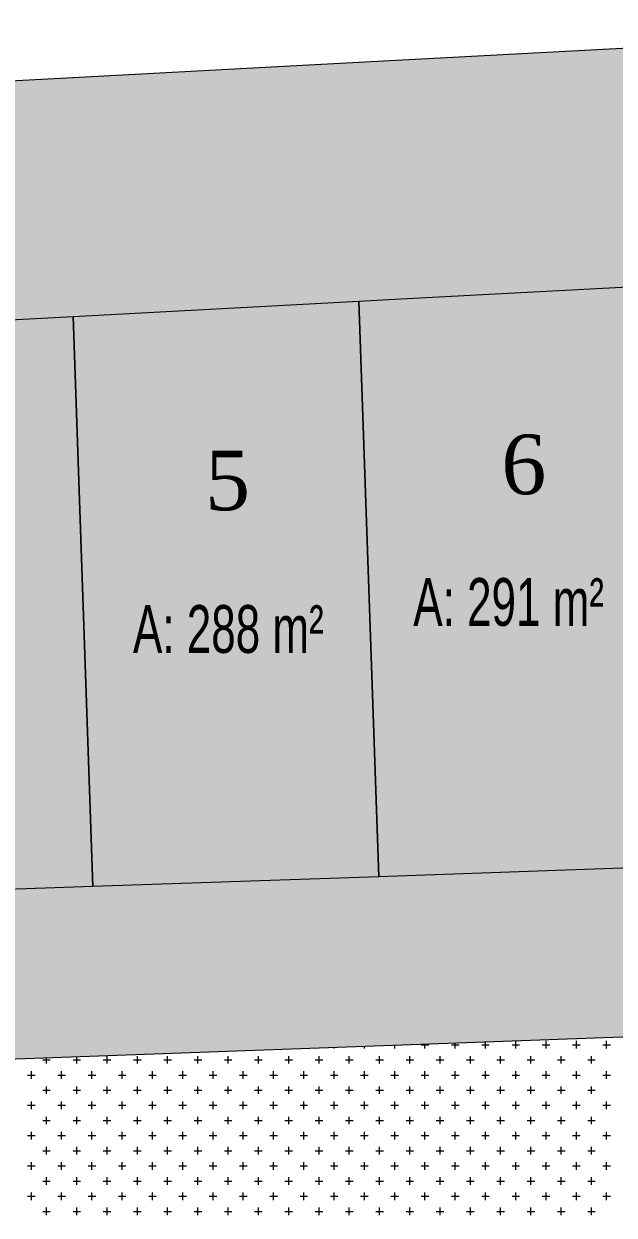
# Model space of a CAD drawing. Header units: metres. Extents: x 476631 to 477421, y 4483749 to 4484052.
# Drawn here: x 477039.15 to 477063.91, y 4483958.36 to 4484008.28 of the extents above; entities that cross this region are included whole.
import ezdxf

# ---------------------------------------------------------------- set-up
doc = ezdxf.new("R2010")
doc.units = ezdxf.units.M
for name, color, linetype, lineweight in [('M2', 1, 'Continuous', 25), ('PL_PARK', 97, 'Continuous', 0), ('serbest', 10, 'Continuous', 0), ('TK_PARSEL', 1, 'Continuous', 0)]:
    doc.layers.add(name, color=color, linetype=linetype, lineweight=lineweight)
doc.styles.add('M2', font='', dxfattribs={"width": 0.9, "height": 12})
doc.styles.get("Standard").update_dxf_attribs({"font": 'TimesNewRoman.ttf'})
doc.styles.get('M2').set_extended_font_data('Swis721 LtCn BT')

msp = doc.modelspace()

# ---------------------------------------------------------------- hatches: boundary and pattern name
at = {"layer": 'serbest', "true_color": 0x636466}
h = msp.add_hatch(color=251, dxfattribs=at)
h.dxf.hatch_style = 1
h.paths.add_polyline_path([(477101.347, 4484007.619), (477083.416, 4484008.284), (477025.455, 4484005.194), (477024.192, 4484005.046), (477025.988, 4483995.208), (477041.219, 4483996.02), (477053.204, 4483996.659), (477065.189, 4483997.298), (477077.174, 4483997.937), (477083.948, 4483998.298), (477089.176, 4483998.094), (477117.951, 4483996.955)])
at = {"layer": 'serbest'}
h = msp.add_hatch(color=4, dxfattribs=at)
h.dxf.hatch_style = 1
h.paths.add_polyline_path([(477065.189, 4483997.298), (477054.968, 4483996.753), (477053.204, 4483996.659), (477054.033, 4483972.546), (477066.026, 4483972.959)])
h = msp.add_hatch(color=4, dxfattribs=at)
h.dxf.hatch_style = 1
h.paths.add_polyline_path([(477053.204, 4483996.659), (477041.219, 4483996.02), (477042.04, 4483972.136), (477054.033, 4483972.546)])
h = msp.add_hatch(color=2, dxfattribs=at)
h.dxf.hatch_style = 1
h.paths.add_polyline_path([(477041.219, 4483996.02), (477025.988, 4483995.208), (477030.045, 4483971.722), (477042.04, 4483972.136)])
at = {"layer": 'serbest', "true_color": 0x636466}
h = msp.add_hatch(color=251, dxfattribs=at)
h.dxf.hatch_style = 1
h.paths.add_polyline_path([(477094.763, 4483973.947), (477090.012, 4483973.784), (477078.019, 4483973.371), (477066.026, 4483972.959), (477054.033, 4483972.546), (477042.04, 4483972.134), (477030.046, 4483971.722), (477031.844, 4483964.821), (477031.384, 4483964.635), (477092.721, 4483966.873)])

# ---------------------------------------------------------------- linework, layer by layer
at = {"layer": 'PL_PARK', "color": 3}
msp.add_line((477031.384, 4483964.635), (477092.721, 4483966.873), dxfattribs=at)
at = {"layer": 'PL_PARK', "color": 3, "linetype": 'Continuous'}
for p, q in [((477050.894, 4483965.346), (477050.894, 4483965.347)), ((477052.164, 4483965.346), (477052.164, 4483965.393)), ((477053.434, 4483965.346), (477053.434, 4483965.44)), ((477054.704, 4483965.346), (477054.704, 4483965.486)), ((477055.815, 4483965.505), (477056.132, 4483965.505)), ((477055.974, 4483965.346), (477055.974, 4483965.532)), ((477057.085, 4483965.505), (477057.403, 4483965.505)), ((477057.244, 4483965.346), (477057.244, 4483965.579)), ((477058.355, 4483965.505), (477058.672, 4483965.505)), ((477058.514, 4483965.346), (477058.514, 4483965.625)), ((477059.625, 4483965.505), (477059.943, 4483965.505)), ((477059.784, 4483965.346), (477059.784, 4483965.664)), ((477060.895, 4483965.505), (477061.213, 4483965.505)), ((477061.054, 4483965.346), (477061.054, 4483965.664)), ((477062.165, 4483965.505), (477062.482, 4483965.505)), ((477062.324, 4483965.346), (477062.324, 4483965.664)), ((477063.435, 4483965.505), (477063.753, 4483965.505)), ((477063.594, 4483965.346), (477063.594, 4483965.664)), ((477039.94, 4483964.87), (477040.258, 4483964.87)), ((477040.099, 4483964.711), (477040.099, 4483964.953)), ((477041.21, 4483964.87), (477041.528, 4483964.87)), ((477041.369, 4483964.711), (477041.369, 4483964.999)), ((477042.48, 4483964.87), (477042.797, 4483964.87)), ((477042.639, 4483964.711), (477042.639, 4483965.029)), ((477043.75, 4483964.87), (477044.068, 4483964.87)), ((477043.909, 4483964.711), (477043.909, 4483965.029)), ((477045.02, 4483964.87), (477045.338, 4483964.87)), ((477045.179, 4483964.711), (477045.179, 4483965.029)), ((477046.29, 4483964.87), (477046.608, 4483964.87)), ((477046.449, 4483964.711), (477046.449, 4483965.029)), ((477047.56, 4483964.87), (477047.878, 4483964.87)), ((477047.719, 4483964.711), (477047.719, 4483965.029)), ((477048.83, 4483964.87), (477049.148, 4483964.87)), ((477048.989, 4483964.711), (477048.989, 4483965.029)), ((477050.1, 4483964.87), (477050.418, 4483964.87)), ((477050.259, 4483964.711), (477050.259, 4483965.029)), ((477051.37, 4483964.87), (477051.688, 4483964.87)), ((477051.529, 4483964.711), (477051.529, 4483965.029)), ((477052.64, 4483964.87), (477052.958, 4483964.87)), ((477052.799, 4483964.711), (477052.799, 4483965.029)), ((477053.91, 4483964.87), (477054.228, 4483964.87)), ((477054.069, 4483964.711), (477054.069, 4483965.029)), ((477055.18, 4483964.87), (477055.498, 4483964.87)), ((477055.339, 4483964.711), (477055.339, 4483965.029)), ((477056.45, 4483964.87), (477056.768, 4483964.87)), ((477056.609, 4483964.711), (477056.609, 4483965.029)), ((477057.72, 4483964.87), (477058.038, 4483964.87)), ((477057.879, 4483964.711), (477057.879, 4483965.029)), ((477058.99, 4483964.87), (477059.308, 4483964.87)), ((477059.149, 4483964.711), (477059.149, 4483965.029)), ((477060.26, 4483964.87), (477060.578, 4483964.87)), ((477060.419, 4483964.711), (477060.419, 4483965.029)), ((477061.53, 4483964.87), (477061.848, 4483964.87)), ((477061.689, 4483964.711), (477061.689, 4483965.029)), ((477062.8, 4483964.87), (477063.118, 4483964.87)), ((477062.959, 4483964.711), (477062.959, 4483965.029)), ((477039.464, 4483964.076), (477039.464, 4483964.394)), ((477040.734, 4483964.076), (477040.734, 4483964.394)), ((477042.004, 4483964.076), (477042.004, 4483964.394)), ((477043.274, 4483964.076), (477043.274, 4483964.394)), ((477044.544, 4483964.076), (477044.544, 4483964.394)), ((477045.814, 4483964.076), (477045.814, 4483964.394)), ((477047.084, 4483964.076), (477047.084, 4483964.394)), ((477048.354, 4483964.076), (477048.354, 4483964.394)), ((477049.624, 4483964.076), (477049.624, 4483964.394)), ((477050.894, 4483964.076), (477050.894, 4483964.394)), ((477052.164, 4483964.076), (477052.164, 4483964.394)), ((477053.434, 4483964.076), (477053.434, 4483964.394)), ((477054.704, 4483964.076), (477054.704, 4483964.394)), ((477055.974, 4483964.076), (477055.974, 4483964.394)), ((477057.244, 4483964.076), (477057.244, 4483964.394)), ((477058.514, 4483964.076), (477058.514, 4483964.394)), ((477059.784, 4483964.076), (477059.784, 4483964.394)), ((477061.054, 4483964.076), (477061.054, 4483964.394)), ((477062.324, 4483964.076), (477062.324, 4483964.394)), ((477063.594, 4483964.076), (477063.594, 4483964.394)), ((477039.305, 4483964.235), (477039.623, 4483964.235)), ((477040.575, 4483964.235), (477040.893, 4483964.235)), ((477041.845, 4483964.235), (477042.163, 4483964.235)), ((477043.115, 4483964.235), (477043.433, 4483964.235)), ((477044.385, 4483964.235), (477044.703, 4483964.235)), ((477045.655, 4483964.235), (477045.973, 4483964.235)), ((477046.925, 4483964.235), (477047.243, 4483964.235)), ((477048.195, 4483964.235), (477048.513, 4483964.235)), ((477049.465, 4483964.235), (477049.783, 4483964.235)), ((477050.735, 4483964.235), (477051.053, 4483964.235)), ((477052.005, 4483964.235), (477052.323, 4483964.235)), ((477053.275, 4483964.235), (477053.593, 4483964.235)), ((477054.545, 4483964.235), (477054.863, 4483964.235)), ((477055.815, 4483964.235), (477056.132, 4483964.235)), ((477057.085, 4483964.235), (477057.403, 4483964.235)), ((477058.355, 4483964.235), (477058.672, 4483964.235)), ((477059.625, 4483964.235), (477059.943, 4483964.235)), ((477060.895, 4483964.235), (477061.213, 4483964.235)), ((477062.165, 4483964.235), (477062.482, 4483964.235)), ((477063.435, 4483964.235), (477063.753, 4483964.235)), ((477039.94, 4483963.6), (477040.258, 4483963.6)), ((477040.099, 4483963.441), (477040.099, 4483963.759)), ((477041.21, 4483963.6), (477041.528, 4483963.6)), ((477041.369, 4483963.441), (477041.369, 4483963.759)), ((477042.48, 4483963.6), (477042.797, 4483963.6)), ((477042.639, 4483963.441), (477042.639, 4483963.759)), ((477043.75, 4483963.6), (477044.068, 4483963.6)), ((477043.909, 4483963.441), (477043.909, 4483963.759)), ((477045.02, 4483963.6), (477045.338, 4483963.6)), ((477045.179, 4483963.441), (477045.179, 4483963.759)), ((477046.29, 4483963.6), (477046.608, 4483963.6)), ((477046.449, 4483963.441), (477046.449, 4483963.759)), ((477047.56, 4483963.6), (477047.878, 4483963.6)), ((477047.719, 4483963.441), (477047.719, 4483963.759)), ((477048.83, 4483963.6), (477049.148, 4483963.6)), ((477048.989, 4483963.441), (477048.989, 4483963.759)), ((477050.1, 4483963.6), (477050.418, 4483963.6)), ((477050.259, 4483963.441), (477050.259, 4483963.759)), ((477051.37, 4483963.6), (477051.688, 4483963.6)), ((477051.529, 4483963.441), (477051.529, 4483963.759)), ((477052.64, 4483963.6), (477052.958, 4483963.6)), ((477052.799, 4483963.441), (477052.799, 4483963.759)), ((477053.91, 4483963.6), (477054.228, 4483963.6)), ((477054.069, 4483963.441), (477054.069, 4483963.759)), ((477055.18, 4483963.6), (477055.498, 4483963.6)), ((477055.339, 4483963.441), (477055.339, 4483963.759)), ((477056.45, 4483963.6), (477056.768, 4483963.6)), ((477056.609, 4483963.441), (477056.609, 4483963.759)), ((477057.72, 4483963.6), (477058.038, 4483963.6)), ((477057.879, 4483963.441), (477057.879, 4483963.759)), ((477058.99, 4483963.6), (477059.308, 4483963.6)), ((477059.149, 4483963.441), (477059.149, 4483963.759)), ((477060.26, 4483963.6), (477060.578, 4483963.6)), ((477060.419, 4483963.441), (477060.419, 4483963.759)), ((477061.53, 4483963.6), (477061.848, 4483963.6)), ((477061.689, 4483963.441), (477061.689, 4483963.759)), ((477062.8, 4483963.6), (477063.118, 4483963.6)), ((477062.959, 4483963.441), (477062.959, 4483963.759)), ((477039.305, 4483962.965), (477039.623, 4483962.965)), ((477039.464, 4483962.806), (477039.464, 4483963.124)), ((477040.575, 4483962.965), (477040.893, 4483962.965)), ((477040.734, 4483962.806), (477040.734, 4483963.124)), ((477041.845, 4483962.965), (477042.163, 4483962.965)), ((477042.004, 4483962.806), (477042.004, 4483963.124)), ((477043.115, 4483962.965), (477043.433, 4483962.965)), ((477043.274, 4483962.806), (477043.274, 4483963.124)), ((477044.385, 4483962.965), (477044.703, 4483962.965)), ((477044.544, 4483962.806), (477044.544, 4483963.124)), ((477045.655, 4483962.965), (477045.973, 4483962.965)), ((477045.814, 4483962.806), (477045.814, 4483963.124)), ((477046.925, 4483962.965), (477047.243, 4483962.965)), ((477047.084, 4483962.806), (477047.084, 4483963.124)), ((477048.195, 4483962.965), (477048.513, 4483962.965)), ((477048.354, 4483962.806), (477048.354, 4483963.124)), ((477049.465, 4483962.965), (477049.783, 4483962.965)), ((477049.624, 4483962.806), (477049.624, 4483963.124)), ((477050.735, 4483962.965), (477051.053, 4483962.965)), ((477050.894, 4483962.806), (477050.894, 4483963.124)), ((477052.005, 4483962.965), (477052.323, 4483962.965)), ((477052.164, 4483962.806), (477052.164, 4483963.124)), ((477053.275, 4483962.965), (477053.593, 4483962.965)), ((477053.434, 4483962.806), (477053.434, 4483963.124)), ((477054.545, 4483962.965), (477054.863, 4483962.965)), ((477054.704, 4483962.806), (477054.704, 4483963.124)), ((477055.815, 4483962.965), (477056.132, 4483962.965)), ((477055.974, 4483962.806), (477055.974, 4483963.124)), ((477057.085, 4483962.965), (477057.403, 4483962.965)), ((477057.244, 4483962.806), (477057.244, 4483963.124)), ((477058.355, 4483962.965), (477058.672, 4483962.965)), ((477058.514, 4483962.806), (477058.514, 4483963.124)), ((477059.625, 4483962.965), (477059.943, 4483962.965)), ((477059.784, 4483962.806), (477059.784, 4483963.124)), ((477060.895, 4483962.965), (477061.213, 4483962.965)), ((477061.054, 4483962.806), (477061.054, 4483963.124)), ((477062.165, 4483962.965), (477062.482, 4483962.965)), ((477062.324, 4483962.806), (477062.324, 4483963.124)), ((477063.435, 4483962.965), (477063.753, 4483962.965)), ((477063.594, 4483962.806), (477063.594, 4483963.124)), ((477040.099, 4483962.171), (477040.099, 4483962.489)), ((477041.369, 4483962.171), (477041.369, 4483962.489)), ((477042.639, 4483962.171), (477042.639, 4483962.489)), ((477043.909, 4483962.171), (477043.909, 4483962.489)), ((477045.179, 4483962.171), (477045.179, 4483962.489)), ((477046.449, 4483962.171), (477046.449, 4483962.489)), ((477047.719, 4483962.171), (477047.719, 4483962.489)), ((477048.989, 4483962.171), (477048.989, 4483962.489)), ((477050.259, 4483962.171), (477050.259, 4483962.489)), ((477051.529, 4483962.171), (477051.529, 4483962.489)), ((477052.799, 4483962.171), (477052.799, 4483962.489)), ((477054.069, 4483962.171), (477054.069, 4483962.489)), ((477055.339, 4483962.171), (477055.339, 4483962.489)), ((477056.609, 4483962.171), (477056.609, 4483962.489)), ((477057.879, 4483962.171), (477057.879, 4483962.489)), ((477059.149, 4483962.171), (477059.149, 4483962.489)), ((477060.419, 4483962.171), (477060.419, 4483962.489)), ((477061.689, 4483962.171), (477061.689, 4483962.489)), ((477062.959, 4483962.171), (477062.959, 4483962.489)), ((477039.464, 4483961.536), (477039.464, 4483961.854)), ((477039.94, 4483962.33), (477040.258, 4483962.33)), ((477040.734, 4483961.536), (477040.734, 4483961.854)), ((477041.21, 4483962.33), (477041.528, 4483962.33)), ((477042.004, 4483961.536), (477042.004, 4483961.854)), ((477042.48, 4483962.33), (477042.797, 4483962.33)), ((477043.274, 4483961.536), (477043.274, 4483961.854)), ((477043.75, 4483962.33), (477044.068, 4483962.33)), ((477044.544, 4483961.536), (477044.544, 4483961.854)), ((477045.02, 4483962.33), (477045.338, 4483962.33)), ((477045.814, 4483961.536), (477045.814, 4483961.854)), ((477046.29, 4483962.33), (477046.608, 4483962.33)), ((477047.084, 4483961.536), (477047.084, 4483961.854)), ((477047.56, 4483962.33), (477047.878, 4483962.33)), ((477048.354, 4483961.536), (477048.354, 4483961.854)), ((477048.83, 4483962.33), (477049.148, 4483962.33)), ((477049.624, 4483961.536), (477049.624, 4483961.854)), ((477050.1, 4483962.33), (477050.418, 4483962.33)), ((477050.894, 4483961.536), (477050.894, 4483961.854)), ((477051.37, 4483962.33), (477051.688, 4483962.33)), ((477052.164, 4483961.536), (477052.164, 4483961.854)), ((477052.64, 4483962.33), (477052.958, 4483962.33)), ((477053.434, 4483961.536), (477053.434, 4483961.854)), ((477053.91, 4483962.33), (477054.228, 4483962.33)), ((477054.704, 4483961.536), (477054.704, 4483961.854)), ((477055.18, 4483962.33), (477055.498, 4483962.33)), ((477055.974, 4483961.536), (477055.974, 4483961.854)), ((477056.45, 4483962.33), (477056.768, 4483962.33)), ((477057.244, 4483961.536), (477057.244, 4483961.854)), ((477057.72, 4483962.33), (477058.038, 4483962.33)), ((477058.514, 4483961.536), (477058.514, 4483961.854)), ((477058.99, 4483962.33), (477059.308, 4483962.33)), ((477059.784, 4483961.536), (477059.784, 4483961.854)), ((477060.26, 4483962.33), (477060.578, 4483962.33)), ((477061.054, 4483961.536), (477061.054, 4483961.854)), ((477061.53, 4483962.33), (477061.848, 4483962.33)), ((477062.324, 4483961.536), (477062.324, 4483961.854)), ((477062.8, 4483962.33), (477063.118, 4483962.33)), ((477063.594, 4483961.536), (477063.594, 4483961.854)), ((477039.305, 4483961.695), (477039.623, 4483961.695)), ((477040.575, 4483961.695), (477040.893, 4483961.695)), ((477041.845, 4483961.695), (477042.163, 4483961.695)), ((477043.115, 4483961.695), (477043.433, 4483961.695)), ((477044.385, 4483961.695), (477044.703, 4483961.695)), ((477045.655, 4483961.695), (477045.973, 4483961.695)), ((477046.925, 4483961.695), (477047.243, 4483961.695)), ((477048.195, 4483961.695), (477048.513, 4483961.695)), ((477049.465, 4483961.695), (477049.783, 4483961.695)), ((477050.735, 4483961.695), (477051.053, 4483961.695)), ((477052.005, 4483961.695), (477052.323, 4483961.695)), ((477053.275, 4483961.695), (477053.593, 4483961.695)), ((477054.545, 4483961.695), (477054.863, 4483961.695)), ((477055.815, 4483961.695), (477056.132, 4483961.695)), ((477057.085, 4483961.695), (477057.403, 4483961.695)), ((477058.355, 4483961.695), (477058.672, 4483961.695)), ((477059.625, 4483961.695), (477059.943, 4483961.695)), ((477060.895, 4483961.695), (477061.213, 4483961.695)), ((477062.165, 4483961.695), (477062.482, 4483961.695)), ((477063.435, 4483961.695), (477063.753, 4483961.695)), ((477039.94, 4483961.06), (477040.258, 4483961.06)), ((477040.099, 4483960.901), (477040.099, 4483961.219)), ((477041.21, 4483961.06), (477041.528, 4483961.06)), ((477041.369, 4483960.901), (477041.369, 4483961.219)), ((477042.48, 4483961.06), (477042.797, 4483961.06)), ((477042.639, 4483960.901), (477042.639, 4483961.219)), ((477043.75, 4483961.06), (477044.068, 4483961.06)), ((477043.909, 4483960.901), (477043.909, 4483961.219)), ((477045.02, 4483961.06), (477045.338, 4483961.06)), ((477045.179, 4483960.901), (477045.179, 4483961.219)), ((477046.29, 4483961.06), (477046.608, 4483961.06)), ((477046.449, 4483960.901), (477046.449, 4483961.219)), ((477047.56, 4483961.06), (477047.878, 4483961.06)), ((477047.719, 4483960.901), (477047.719, 4483961.219)), ((477048.83, 4483961.06), (477049.148, 4483961.06)), ((477048.989, 4483960.901), (477048.989, 4483961.219)), ((477050.1, 4483961.06), (477050.418, 4483961.06)), ((477050.259, 4483960.901), (477050.259, 4483961.219)), ((477051.37, 4483961.06), (477051.688, 4483961.06)), ((477051.529, 4483960.901), (477051.529, 4483961.219)), ((477052.64, 4483961.06), (477052.958, 4483961.06)), ((477052.799, 4483960.901), (477052.799, 4483961.219)), ((477053.91, 4483961.06), (477054.228, 4483961.06)), ((477054.069, 4483960.901), (477054.069, 4483961.219)), ((477055.18, 4483961.06), (477055.498, 4483961.06)), ((477055.339, 4483960.901), (477055.339, 4483961.219)), ((477056.45, 4483961.06), (477056.768, 4483961.06)), ((477056.609, 4483960.901), (477056.609, 4483961.219)), ((477057.72, 4483961.06), (477058.038, 4483961.06)), ((477057.879, 4483960.901), (477057.879, 4483961.219)), ((477058.99, 4483961.06), (477059.308, 4483961.06)), ((477059.149, 4483960.901), (477059.149, 4483961.219)), ((477060.26, 4483961.06), (477060.578, 4483961.06)), ((477060.419, 4483960.901), (477060.419, 4483961.219)), ((477061.53, 4483961.06), (477061.848, 4483961.06)), ((477061.689, 4483960.901), (477061.689, 4483961.219)), ((477062.8, 4483961.06), (477063.118, 4483961.06)), ((477062.959, 4483960.901), (477062.959, 4483961.219)), ((477039.305, 4483960.425), (477039.623, 4483960.425)), ((477039.464, 4483960.266), (477039.464, 4483960.584)), ((477040.575, 4483960.425), (477040.893, 4483960.425)), ((477040.734, 4483960.266), (477040.734, 4483960.584)), ((477041.845, 4483960.425), (477042.163, 4483960.425)), ((477042.004, 4483960.266), (477042.004, 4483960.584)), ((477043.115, 4483960.425), (477043.433, 4483960.425)), ((477043.274, 4483960.266), (477043.274, 4483960.584)), ((477044.385, 4483960.425), (477044.703, 4483960.425)), ((477044.544, 4483960.266), (477044.544, 4483960.584)), ((477045.655, 4483960.425), (477045.973, 4483960.425)), ((477045.814, 4483960.266), (477045.814, 4483960.584)), ((477046.925, 4483960.425), (477047.243, 4483960.425)), ((477047.084, 4483960.266), (477047.084, 4483960.584)), ((477048.195, 4483960.425), (477048.513, 4483960.425)), ((477048.354, 4483960.266), (477048.354, 4483960.584)), ((477049.465, 4483960.425), (477049.783, 4483960.425)), ((477049.624, 4483960.266), (477049.624, 4483960.584)), ((477050.735, 4483960.425), (477051.053, 4483960.425)), ((477050.894, 4483960.266), (477050.894, 4483960.584)), ((477052.005, 4483960.425), (477052.323, 4483960.425)), ((477052.164, 4483960.266), (477052.164, 4483960.584)), ((477053.275, 4483960.425), (477053.593, 4483960.425)), ((477053.434, 4483960.266), (477053.434, 4483960.584)), ((477054.545, 4483960.425), (477054.863, 4483960.425)), ((477054.704, 4483960.266), (477054.704, 4483960.584)), ((477055.815, 4483960.425), (477056.132, 4483960.425)), ((477055.974, 4483960.266), (477055.974, 4483960.584)), ((477057.085, 4483960.425), (477057.403, 4483960.425)), ((477057.244, 4483960.266), (477057.244, 4483960.584)), ((477058.355, 4483960.425), (477058.672, 4483960.425)), ((477058.514, 4483960.266), (477058.514, 4483960.584)), ((477059.625, 4483960.425), (477059.943, 4483960.425)), ((477059.784, 4483960.266), (477059.784, 4483960.584)), ((477060.895, 4483960.425), (477061.213, 4483960.425)), ((477061.054, 4483960.266), (477061.054, 4483960.584)), ((477062.165, 4483960.425), (477062.482, 4483960.425)), ((477062.324, 4483960.266), (477062.324, 4483960.584)), ((477063.435, 4483960.425), (477063.753, 4483960.425)), ((477063.594, 4483960.266), (477063.594, 4483960.584)), ((477040.099, 4483959.631), (477040.099, 4483959.949)), ((477041.369, 4483959.631), (477041.369, 4483959.949)), ((477042.639, 4483959.631), (477042.639, 4483959.949)), ((477043.909, 4483959.631), (477043.909, 4483959.949)), ((477045.179, 4483959.631), (477045.179, 4483959.949)), ((477046.449, 4483959.631), (477046.449, 4483959.949)), ((477047.719, 4483959.631), (477047.719, 4483959.949)), ((477048.989, 4483959.631), (477048.989, 4483959.949)), ((477050.259, 4483959.631), (477050.259, 4483959.949)), ((477051.529, 4483959.631), (477051.529, 4483959.949)), ((477052.799, 4483959.631), (477052.799, 4483959.949)), ((477054.069, 4483959.631), (477054.069, 4483959.949)), ((477055.339, 4483959.631), (477055.339, 4483959.949)), ((477056.609, 4483959.631), (477056.609, 4483959.949)), ((477057.879, 4483959.631), (477057.879, 4483959.949)), ((477059.149, 4483959.631), (477059.149, 4483959.949)), ((477060.419, 4483959.631), (477060.419, 4483959.949)), ((477061.689, 4483959.631), (477061.689, 4483959.949)), ((477062.959, 4483959.631), (477062.959, 4483959.949)), ((477039.94, 4483959.79), (477040.258, 4483959.79)), ((477041.21, 4483959.79), (477041.528, 4483959.79)), ((477042.48, 4483959.79), (477042.797, 4483959.79)), ((477043.75, 4483959.79), (477044.068, 4483959.79)), ((477045.02, 4483959.79), (477045.338, 4483959.79)), ((477046.29, 4483959.79), (477046.608, 4483959.79)), ((477047.56, 4483959.79), (477047.878, 4483959.79)), ((477048.83, 4483959.79), (477049.148, 4483959.79)), ((477050.1, 4483959.79), (477050.418, 4483959.79)), ((477051.37, 4483959.79), (477051.688, 4483959.79)), ((477052.64, 4483959.79), (477052.958, 4483959.79)), ((477053.91, 4483959.79), (477054.228, 4483959.79)), ((477055.18, 4483959.79), (477055.498, 4483959.79)), ((477056.45, 4483959.79), (477056.768, 4483959.79)), ((477057.72, 4483959.79), (477058.038, 4483959.79)), ((477058.99, 4483959.79), (477059.308, 4483959.79)), ((477060.26, 4483959.79), (477060.578, 4483959.79)), ((477061.53, 4483959.79), (477061.848, 4483959.79)), ((477062.8, 4483959.79), (477063.118, 4483959.79)), ((477039.305, 4483959.155), (477039.623, 4483959.155)), ((477039.464, 4483958.996), (477039.464, 4483959.314)), ((477040.575, 4483959.155), (477040.893, 4483959.155)), ((477040.734, 4483958.996), (477040.734, 4483959.314)), ((477041.845, 4483959.155), (477042.163, 4483959.155)), ((477042.004, 4483958.996), (477042.004, 4483959.314)), ((477043.115, 4483959.155), (477043.433, 4483959.155)), ((477043.274, 4483958.996), (477043.274, 4483959.314)), ((477044.385, 4483959.155), (477044.703, 4483959.155)), ((477044.544, 4483958.996), (477044.544, 4483959.314)), ((477045.655, 4483959.155), (477045.973, 4483959.155)), ((477045.814, 4483958.996), (477045.814, 4483959.314)), ((477046.925, 4483959.155), (477047.243, 4483959.155)), ((477047.084, 4483958.996), (477047.084, 4483959.314)), ((477048.195, 4483959.155), (477048.513, 4483959.155)), ((477048.354, 4483958.996), (477048.354, 4483959.314)), ((477049.465, 4483959.155), (477049.783, 4483959.155)), ((477049.624, 4483958.996), (477049.624, 4483959.314)), ((477050.735, 4483959.155), (477051.053, 4483959.155)), ((477050.894, 4483958.996), (477050.894, 4483959.314)), ((477052.005, 4483959.155), (477052.323, 4483959.155)), ((477052.164, 4483958.996), (477052.164, 4483959.314)), ((477053.275, 4483959.155), (477053.593, 4483959.155)), ((477053.434, 4483958.996), (477053.434, 4483959.314)), ((477054.545, 4483959.155), (477054.863, 4483959.155)), ((477054.704, 4483958.996), (477054.704, 4483959.314)), ((477055.815, 4483959.155), (477056.132, 4483959.155)), ((477055.974, 4483958.996), (477055.974, 4483959.314)), ((477057.085, 4483959.155), (477057.403, 4483959.155)), ((477057.244, 4483958.996), (477057.244, 4483959.314)), ((477058.355, 4483959.155), (477058.672, 4483959.155)), ((477058.514, 4483958.996), (477058.514, 4483959.314)), ((477059.625, 4483959.155), (477059.943, 4483959.155)), ((477059.784, 4483958.996), (477059.784, 4483959.314)), ((477060.895, 4483959.155), (477061.213, 4483959.155)), ((477061.054, 4483958.996), (477061.054, 4483959.314)), ((477062.165, 4483959.155), (477062.482, 4483959.155)), ((477062.324, 4483958.996), (477062.324, 4483959.314)), ((477063.435, 4483959.155), (477063.753, 4483959.155)), ((477063.594, 4483958.996), (477063.594, 4483959.314)), ((477039.94, 4483958.52), (477040.258, 4483958.52)), ((477040.099, 4483958.361), (477040.099, 4483958.679)), ((477041.21, 4483958.52), (477041.528, 4483958.52)), ((477041.369, 4483958.361), (477041.369, 4483958.679)), ((477042.48, 4483958.52), (477042.797, 4483958.52)), ((477042.639, 4483958.361), (477042.639, 4483958.679)), ((477043.75, 4483958.52), (477044.068, 4483958.52)), ((477043.909, 4483958.361), (477043.909, 4483958.679)), ((477045.02, 4483958.52), (477045.338, 4483958.52)), ((477045.179, 4483958.361), (477045.179, 4483958.679)), ((477046.29, 4483958.52), (477046.608, 4483958.52)), ((477046.449, 4483958.361), (477046.449, 4483958.679)), ((477047.56, 4483958.52), (477047.878, 4483958.52)), ((477047.719, 4483958.361), (477047.719, 4483958.679)), ((477048.83, 4483958.52), (477049.148, 4483958.52)), ((477048.989, 4483958.361), (477048.989, 4483958.679)), ((477050.1, 4483958.52), (477050.418, 4483958.52)), ((477050.259, 4483958.361), (477050.259, 4483958.679)), ((477051.37, 4483958.52), (477051.688, 4483958.52)), ((477051.529, 4483958.361), (477051.529, 4483958.679)), ((477052.64, 4483958.52), (477052.958, 4483958.52)), ((477052.799, 4483958.361), (477052.799, 4483958.679)), ((477053.91, 4483958.52), (477054.228, 4483958.52)), ((477054.069, 4483958.361), (477054.069, 4483958.679)), ((477055.18, 4483958.52), (477055.498, 4483958.52)), ((477055.339, 4483958.361), (477055.339, 4483958.679)), ((477056.45, 4483958.52), (477056.768, 4483958.52)), ((477056.609, 4483958.361), (477056.609, 4483958.679)), ((477057.72, 4483958.52), (477058.038, 4483958.52)), ((477057.879, 4483958.361), (477057.879, 4483958.679)), ((477058.99, 4483958.52), (477059.308, 4483958.52)), ((477059.149, 4483958.361), (477059.149, 4483958.679)), ((477060.26, 4483958.52), (477060.578, 4483958.52)), ((477060.419, 4483958.361), (477060.419, 4483958.679)), ((477061.53, 4483958.52), (477061.848, 4483958.52)), ((477061.689, 4483958.361), (477061.689, 4483958.679)), ((477062.8, 4483958.52), (477063.118, 4483958.52)), ((477062.959, 4483958.361), (477062.959, 4483958.679))]:
    msp.add_line(p, q, dxfattribs=at)
at = {"layer": 'TK_PARSEL'}
for p, q in [((477052.671, 4484006.645), (477076.642, 4484007.923)), ((477040.686, 4484006.006), (477052.671, 4484006.645)), ((477025.455, 4484005.194), (477040.686, 4484006.006)), ((477054.968, 4483996.753), (477065.189, 4483997.298)), ((477041.219, 4483996.02), (477053.204, 4483996.659)), ((477053.204, 4483996.659), (477054.968, 4483996.753)), ((477053.204, 4483996.659), (477054.033, 4483972.546)), ((477054.033, 4483972.546), (477053.204, 4483996.659)), ((477025.988, 4483995.208), (477041.219, 4483996.02)), ((477041.219, 4483996.02), (477042.04, 4483972.136)), ((477042.04, 4483972.136), (477041.219, 4483996.02)), ((477041.219, 4483996.02), (477041.219, 4483996.02)), ((477066.026, 4483972.959), (477054.033, 4483972.546)), ((477054.033, 4483972.546), (477042.04, 4483972.136)), ((477054.033, 4483972.546), (477054.033, 4483972.546)), ((477042.04, 4483972.136), (477030.045, 4483971.722))]:
    msp.add_line(p, q, dxfattribs=at)

# ---------------------------------------------------------------- texts
at = {"layer": 'M2', "color": 1, "style": 'M2', "width": 0.9}
for s, p in [('A: 291 m²', (477055.484, 4483983.057)), ('A: 288 m²', (477043.726, 4483981.924))]:
    msp.add_text(s, height=2, dxfattribs=at).set_placement(p)
at = {"layer": 'serbest', "char_height": 2.5, "attachment_point": 1}
for s, insert in [('6', (477059.176, 4483991.074)), ('5', (477046.751, 4483990.402))]:
    msp.add_mtext_dynamic_manual_height_columns(s, width=11.84476, gutter_width=12.5, heights=[0], dxfattribs=dict(at, insert=insert))

doc.saveas('drawing.dxf')
